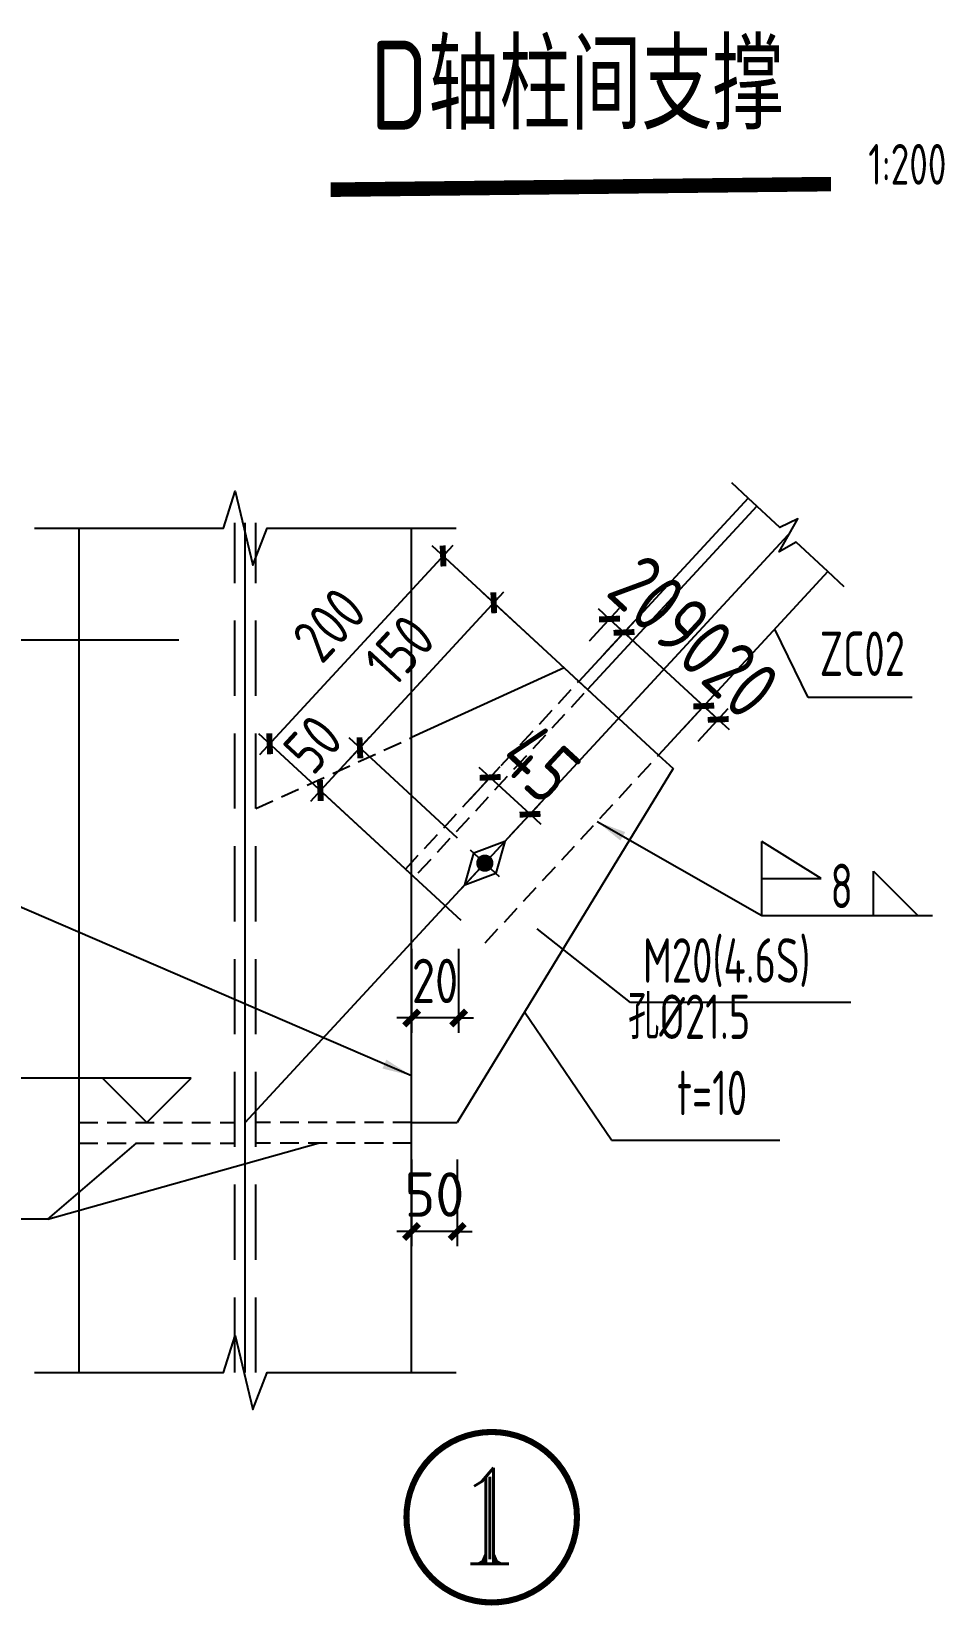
# Model space of a CAD drawing. Extents: x 180850 to 1399066, y 48356 to 327880.
# Drawn here: x 872224 to 884561, y 168793 to 190062 of the extents above; entities that cross this region are included whole.
import ezdxf
from ezdxf.enums import TextEntityAlignment as Align

# ---------------------------------------------------------------- set-up
doc = ezdxf.new("R2010")
doc.units = 0
doc.header["$LTSCALE"] = 1000
doc.linetypes.add('DASHEDX2', pattern=[38.1, 25.4, -12.7])
for name, color, linetype in [('BOLT', 251, 'Continuous'), ('DIM', 146, 'Continuous'), ('DIM_SYMB', 3, 'Continuous'), ('DOTE', 1, 'Continuous'), ('NUM', 7, 'Continuous'), ('Prof', 2, 'Continuous'), ('PUB_DIM', 3, 'Continuous'), ('PUB_TEXT', 7, 'Continuous'), ('QXX', 4, 'DASHEDX2'), ('TEXT', 7, 'Continuous'), ('THIN', 7, 'Continuous'), ('WELD', 7, 'Continuous')]:
    doc.layers.add(name, color=color, linetype=linetype)
doc.styles.add('ROMANC', font='romant.shx', dxfattribs={"width": 0.8, "bigfont": '@1hztxt.shx'})
doc.styles.get("Standard").update_dxf_attribs({"font": 'gbenor.shx', "bigfont": 'gbcbig.shx'})
doc.styles.add('TSSD_Dimension', font='Tssdeng.shx', dxfattribs={"width": 0.8, "bigfont": 'hztxt.shx'})
doc.styles.add('TSSD_Label', font='tssdeng.shx', dxfattribs={"width": 0.7, "bigfont": 'hztxt.shx'})
doc.styles.add('TSSD_Norm', font='tssdeng.shx', dxfattribs={"bigfont": 'hztxt.shx'})
doc.dimstyles.new('TSSD_150_200', dxfattribs={"dimtxt": 600, "dimasz": 200, "dimexe": 200, "dimexo": 500, "dimgap": 200, "dimtad": 1, "dimdec": 0, "dimlfac": 0.75, "dimzin": 0, "dimdsep": 46, "dimtxsty": 'TSSD_Dimension', "dimblk": 'ARCHTICK', "dimcen": 0, "dimdle": 200, "dimclrt": 7, "dimadec": 0, "dimazin": 0, "dimtfac": 1, "dimtdec": 0, "dimtix": 1, "dimtmove": 2, "dimatfit": 3, "dimldrblk": 'ARCHTICK', "dimfxl": 1, "dimtolj": 1, "dimtzin": 0, "dimarcsym": 0})
doc.dimstyles.new('TSSD_15_200', dxfattribs={"dimtxt": 600, "dimasz": 200, "dimexe": 200, "dimexo": 500, "dimgap": 200, "dimtad": 1, "dimdec": 0, "dimlfac": 0.075, "dimzin": 0, "dimdsep": 46, "dimtxsty": 'TSSD_Dimension', "dimblk": 'ARCHTICK', "dimcen": 0, "dimdle": 200, "dimclrt": 7, "dimadec": 0, "dimazin": 0, "dimtfac": 1, "dimtdec": 0, "dimtix": 1, "dimtmove": 2, "dimatfit": 3, "dimldrblk": 'ARCHTICK', "dimfxl": 1, "dimtolj": 1, "dimtzin": 0, "dimarcsym": 0})
doc.dimstyles.new('TSSD_200_200', dxfattribs={"dimscale": 1.333333, "dimtxt": 450, "dimasz": 150, "dimexe": 150, "dimexo": 375, "dimgap": 150, "dimtad": 1, "dimdec": 0, "dimzin": 0, "dimdsep": 46, "dimtxsty": 'TSSD_Dimension', "dimblk": 'ARCHTICK', "dimcen": 0, "dimdle": 150, "dimclrd": 3, "dimclre": 3, "dimclrt": 7, "dimadec": 0, "dimazin": 0, "dimtfac": 1, "dimtdec": 0, "dimtix": 1, "dimtmove": 2, "dimatfit": 3, "dimfxl": 1, "dimtolj": 1, "dimtzin": 0, "dimarcsym": 0})
doc.dimstyles.new('TSSD_LEADER_STYLE_400.0', dxfattribs={"dimtxt": 1200, "dimasz": 400, "dimexe": 400, "dimexo": 1000, "dimgap": 0.09, "dimtad": 0, "dimtih": 1, "dimtoh": 1, "dimdec": 4, "dimzin": 0, "dimdsep": 46, "dimtxsty": 'Standard', "dimcen": 0.09, "dimdle": 400, "dimclrt": 7, "dimadec": 0, "dimazin": 0, "dimtfac": 1, "dimtdec": 4, "dimtofl": 0, "dimtmove": 0, "dimatfit": 3, "dimfxl": 1, "dimtolj": 1, "dimtzin": 0, "dimarcsym": 0})

# ---------------------------------------------------------------- blocks, each defined once
blk = doc.blocks.new('_WELD001')
at = {"linetype": 'ByBlock'}
h = blk.add_hatch(color=0, dxfattribs=at)
h.paths.add_polyline_path([(0.8, 0.5), (0, 1), (0, 0.5)], flags=16)
edge = h.paths.add_edge_path()
edge.add_line((0.8, 0.5), (0, 1))
edge.add_line((0, 0.5), (0.8, 0.5))
edge.add_line((0, 0), (0, 1))
at = {"color": 0, "linetype": 'ByBlock'}
for p, q in [((0, 0), (0, 1)), ((0.8, 0.5), (0, 1)), ((0, 0.5), (0.8, 0.5))]:
    blk.add_line(p, q, dxfattribs=at)
blk = doc.blocks.new('_WELD004')
at = {"color": 0, "linetype": 'ByBlock'}
for p, q in [((0, 1), (1, 0)), ((0, 0), (0, 1))]:
    blk.add_line(p, q, dxfattribs=at)
blk = doc.blocks.new('_ArchTick')
at = {"color": 0, "linetype": 'ByBlock', "const_width": 0.4}
blk.add_lwpolyline([(-0.5, -0.5), (0.5, 0.5)], dxfattribs=at)
blk = doc.blocks.new('*D1770')
at = {"layer": 'Defpoints', "color": 0, "transparency": 16777216}
for p in [(877785, 182975), (880158, 180783), (877816, 178247)]:
    blk.add_point(p, dxfattribs=at)
at = {"layer": 'DIM', "color": 0, "lineweight": -2, "transparency": 16777216}
for p, q in [((875307, 180291), (877920, 183122)), ((879791, 181123), (877638, 183111)), ((877448, 178586), (875295, 180574))]:
    blk.add_line(p, q, dxfattribs=at)
at = {"layer": 'DIM', "color": 0, "lineweight": -2, "transparency": 16777216, "xscale": 200, "yscale": 200, "zscale": 200}
for p, rotation in [((877785, 182975), 47.28157496167499), ((875442, 180438), 227.281574961675)]:
    blk.add_blockref('_ArchTick', p, dxfattribs=dict(at, rotation=rotation))
at = {"layer": 'DIM', "color": 7, "transparency": 16777216, "insert": (876246, 182046), "char_height": 600, "attachment_point": 5, "rotation": 47.2816, "style": 'TSSD_Dimension'}
blk.add_mtext('\\A1;200', dxfattribs=at)
blk = doc.blocks.new('*D1771')
at = {"layer": 'Defpoints', "color": 0, "transparency": 16777216}
for p in [(878470, 182343), (879619, 181281), (878349, 178824)]:
    blk.add_point(p, dxfattribs=at)
at = {"layer": 'DIM', "color": 0, "lineweight": -2, "transparency": 16777216}
for p, q in [((876525, 180236), (878605, 182489)), ((879252, 181620), (878323, 182478)), ((877982, 179163), (876514, 180519))]:
    blk.add_line(p, q, dxfattribs=at)
at = {"layer": 'DIM', "color": 0, "lineweight": -2, "transparency": 16777216, "xscale": 200, "yscale": 200, "zscale": 200}
for p, rotation in [((878470, 182343), 47.28157496856979), ((876661, 180383), 227.2815749685698)]:
    blk.add_blockref('_ArchTick', p, dxfattribs=dict(at, rotation=rotation))
at = {"layer": 'DIM', "color": 7, "transparency": 16777216, "insert": (877198, 181702), "char_height": 600, "attachment_point": 5, "rotation": 47.2816, "style": 'TSSD_Dimension'}
blk.add_mtext('\\A1;150', dxfattribs=at)
blk = doc.blocks.new('*D1772')
at = {"layer": 'Defpoints', "color": 0, "transparency": 16777216}
for p in [(876661, 180383), (878349, 178824), (877816, 178247)]:
    blk.add_point(p, dxfattribs=at)
at = {"layer": 'DIM', "color": 0, "lineweight": -2, "transparency": 16777216}
for p, q in [((876127, 179806), (876661, 180383)), ((877982, 179163), (876514, 180519)), ((876661, 180383), (876796, 180530)), ((877448, 178586), (875980, 179941)), ((876127, 179806), (875992, 179659))]:
    blk.add_line(p, q, dxfattribs=at)
at = {"layer": 'DIM', "color": 0, "lineweight": -2, "transparency": 16777216, "xscale": 200, "yscale": 200, "zscale": 200}
for p, rotation in [((876661, 180383), 227.2815749616194), ((876127, 179806), 47.28157496161943)]:
    blk.add_blockref('_ArchTick', p, dxfattribs=dict(at, rotation=rotation))
at = {"layer": 'DIM', "color": 7, "transparency": 16777216, "insert": (876027, 180434), "char_height": 600, "attachment_point": 5, "rotation": 47.2816, "style": 'TSSD_Dimension'}
blk.add_mtext('\\A1;50', dxfattribs=at)
blk = doc.blocks.new('*D1773')
at = {"layer": 'Defpoints', "color": 0, "linetype": 'ByBlock', "transparency": 16777216}
for p in [(880230, 181942), (879423, 181462), (879619, 181281)]:
    blk.add_point(p, dxfattribs=at)
at = {"layer": 'DIM', "color": 3, "linetype": 'ByBlock', "lineweight": -2, "transparency": 16777216}
for p, q in [((879763, 181829), (880170, 182270)), ((880034, 182123), (879887, 182259)), ((879959, 181648), (880366, 182089)), ((880034, 182123), (880230, 181942)), ((880230, 181942), (880377, 181806))]:
    blk.add_line(p, q, dxfattribs=at)
at = {"layer": 'DIM', "color": 3, "linetype": 'ByBlock', "lineweight": -2, "transparency": 16777216, "xscale": 199.9999999999999, "yscale": 199.9999999999999, "zscale": 199.9999999999999}
for p, rotation in [((880034, 182123), 317.2815749616238), ((880230, 181942), 137.2815749616238)]:
    blk.add_blockref('_ArchTick', p, dxfattribs=dict(at, rotation=rotation))
at = {"layer": 'DIM', "color": 7, "linetype": 'ByBlock', "transparency": 16777216, "insert": (880539, 182473), "char_height": 800, "attachment_point": 5, "rotation": 317.2816, "style": 'TSSD_Dimension'}
blk.add_mtext('\\A1;20', dxfattribs=at)
blk = doc.blocks.new('*D1774')
at = {"layer": 'Defpoints', "color": 0, "linetype": 'ByBlock', "transparency": 16777216}
for p in [(881503, 180766), (880697, 180286), (880893, 180105)]:
    blk.add_point(p, dxfattribs=at)
at = {"layer": 'DIM', "color": 3, "linetype": 'ByBlock', "lineweight": -2, "transparency": 16777216}
for p, q in [((881036, 180653), (881443, 181094)), ((881307, 180947), (881161, 181083)), ((881232, 180472), (881639, 180913)), ((881307, 180947), (881503, 180766)), ((881503, 180766), (881650, 180631))]:
    blk.add_line(p, q, dxfattribs=at)
at = {"layer": 'DIM', "color": 3, "linetype": 'ByBlock', "lineweight": -2, "transparency": 16777216, "xscale": 199.9999999999999, "yscale": 199.9999999999999, "zscale": 199.9999999999999}
for p, rotation in [((881307, 180947), 317.2815749616577), ((881503, 180766), 137.2815749616577)]:
    blk.add_blockref('_ArchTick', p, dxfattribs=dict(at, rotation=rotation))
at = {"layer": 'DIM', "color": 7, "linetype": 'ByBlock', "transparency": 16777216, "insert": (881812, 181297), "char_height": 800, "attachment_point": 5, "rotation": 317.2816, "style": 'TSSD_Dimension'}
blk.add_mtext('\\A1;20', dxfattribs=at)
blk = doc.blocks.new('*D1775')
at = {"layer": 'Defpoints', "color": 0, "linetype": 'ByBlock', "transparency": 16777216}
for p in [(879619, 181281), (881307, 180947), (880697, 180286)]:
    blk.add_point(p, dxfattribs=at)
at = {"layer": 'DIM', "color": 3, "linetype": 'ByBlock', "lineweight": -2, "transparency": 16777216}
for p, q in [((879959, 181648), (880366, 182089)), ((880083, 182078), (881454, 180811)), ((881036, 180653), (881443, 181094))]:
    blk.add_line(p, q, dxfattribs=at)
at = {"layer": 'DIM', "color": 3, "linetype": 'ByBlock', "lineweight": -2, "transparency": 16777216, "xscale": 199.9999999999999, "yscale": 199.9999999999999, "zscale": 199.9999999999999}
for p, rotation in [((880230, 181942), 137.2815749616645), ((881307, 180947), 317.2815749616645)]:
    blk.add_blockref('_ArchTick', p, dxfattribs=dict(at, rotation=rotation))
at = {"layer": 'DIM', "color": 7, "linetype": 'ByBlock', "transparency": 16777216, "insert": (881176, 181885), "char_height": 800, "attachment_point": 5, "rotation": 317.2816, "style": 'TSSD_Dimension'}
blk.add_mtext('\\A1;90', dxfattribs=at)
blk = doc.blocks.new('*D1776')
at = {"layer": 'Defpoints', "color": 0, "linetype": 'ByBlock', "transparency": 16777216}
for p in [(878421, 179983), (877810, 179322), (878349, 178824)]:
    blk.add_point(p, dxfattribs=at)
at = {"layer": 'DIM', "color": 3, "linetype": 'ByBlock', "lineweight": -2, "transparency": 16777216}
for p, q in [((878150, 179689), (878557, 180130)), ((878421, 179983), (878274, 180119)), ((878960, 179485), (878421, 179983)), ((878688, 179192), (879095, 179632)), ((878960, 179485), (879107, 179350))]:
    blk.add_line(p, q, dxfattribs=at)
at = {"layer": 'DIM', "color": 3, "linetype": 'ByBlock', "lineweight": -2, "transparency": 16777216, "xscale": 199.9999999999999, "yscale": 199.9999999999999, "zscale": 199.9999999999999}
for p, rotation in [((878421, 179983), 317.2815749616635), ((878960, 179485), 137.2815749616635)]:
    blk.add_blockref('_ArchTick', p, dxfattribs=dict(at, rotation=rotation))
at = {"layer": 'DIM', "color": 7, "linetype": 'ByBlock', "transparency": 16777216, "insert": (879097, 180175), "char_height": 800, "attachment_point": 5, "rotation": 317.2816, "style": 'TSSD_Dimension'}
blk.add_mtext('\\A1;45', dxfattribs=at)
blk = doc.blocks.new('*D1777')
at = {"layer": 'Defpoints', "color": 0, "linetype": 'ByBlock', "transparency": 16777216}
for p in [(877360, 178166), (877995, 178166), (877360, 176733)]:
    blk.add_point(p, dxfattribs=at)
at = {"layer": 'DIM', "color": 0, "linetype": 'ByBlock', "lineweight": -2, "transparency": 16777216}
for p, q in [((877360, 177666), (877360, 176533)), ((877995, 177666), (877995, 176533)), ((877360, 176733), (877160, 176733)), ((877995, 176733), (877360, 176733)), ((877995, 176733), (878195, 176733))]:
    blk.add_line(p, q, dxfattribs=at)
at = {"layer": 'DIM', "color": 0, "linetype": 'ByBlock', "lineweight": -2, "transparency": 16777216, "xscale": 200, "yscale": 200, "zscale": 200}
blk.add_blockref('_ArchTick', (877360, 176733), dxfattribs=at)
at = {"layer": 'DIM', "color": 0, "linetype": 'ByBlock', "lineweight": -2, "transparency": 16777216, "xscale": 200, "yscale": 200, "zscale": 200, "rotation": 180}
blk.add_blockref('_ArchTick', (877995, 176733), dxfattribs=at)
at = {"layer": 'DIM', "color": 7, "linetype": 'ByBlock', "transparency": 16777216, "insert": (877677, 177233), "char_height": 600, "attachment_point": 5, "style": 'TSSD_Dimension'}
blk.add_mtext('\\A1;20', dxfattribs=at)
blk = doc.blocks.new('详图编号')
at = {"layer": 'PUB_DIM', "lineweight": -3, "const_width": 50}
for points in [[(700, 0, 1), (-700, 0)], [(-700, 0, 1), (700, 0)]]:
    blk.add_lwpolyline(points, format="xyb", dxfattribs=at)
at = {"layer": 'PUB_TEXT', "lineweight": -3, "style": 'ROMANC', "width": 0.888889}
blk.add_attdef('A', text='', height=788, dxfattribs=at).set_placement((-333, -382), (300, -382), align=Align.FIT)
blk = doc.blocks.new('*D1795')
at = {"layer": 'Defpoints', "color": 0, "linetype": 'ByBlock', "transparency": 16777216}
for p in [(877360, 175319), (877977, 175319), (877360, 173847)]:
    blk.add_point(p, dxfattribs=at)
at = {"layer": 'DIM', "color": 3, "linetype": 'ByBlock', "lineweight": -2, "transparency": 16777216}
for p, q in [((877360, 174819), (877360, 173647)), ((877977, 174819), (877977, 173647)), ((877360, 173847), (877160, 173847)), ((877977, 173847), (877360, 173847)), ((877977, 173847), (878177, 173847))]:
    blk.add_line(p, q, dxfattribs=at)
at = {"layer": 'DIM', "color": 3, "linetype": 'ByBlock', "lineweight": -2, "transparency": 16777216, "xscale": 199.9999999999999, "yscale": 199.9999999999999, "zscale": 199.9999999999999}
blk.add_blockref('_ArchTick', (877360, 173847), dxfattribs=at)
at = {"layer": 'DIM', "color": 3, "linetype": 'ByBlock', "lineweight": -2, "transparency": 16777216, "xscale": 199.9999999999999, "yscale": 199.9999999999999, "zscale": 199.9999999999999, "rotation": 180}
blk.add_blockref('_ArchTick', (877977, 173847), dxfattribs=at)
at = {"layer": 'DIM', "color": 7, "linetype": 'ByBlock', "transparency": 16777216, "insert": (877668, 174347), "char_height": 600, "width": 1450.92, "attachment_point": 5, "style": 'TSSD_Dimension'}
blk.add_mtext('\\A1;{\\W1;50}', dxfattribs=at)

msp = doc.modelspace()

# ---------------------------------------------------------------- linework, layer by layer
at = {"layer": 'BOLT'}
for p, q in [((878665.69, 179167.06), (878032.52, 178481.35)), ((878620.47, 179118.08), (878202.17, 178959.88)), ((878620.47, 179118.08), (878496.05, 178688.52)), ((878077.75, 178530.33), (878202.17, 178959.88)), ((878153.19, 179005.11), (878545.03, 178643.3)), ((878077.75, 178530.33), (878496.05, 178688.52))]:
    msp.add_line(p, q, dxfattribs=at)
at = {"layer": 'BOLT', "const_width": 100}
msp.add_lwpolyline([(878394.34, 178873.18, 1), (878303.88, 178775.22, 1), (878394.34, 178873.18)], format="xyb", dxfattribs=at)
at = {"layer": 'DIM'}
for p, q in [((873183.13, 175919.43), (870561.9, 175919.43)), ((874383.13, 175919.43), (873183.13, 175919.43)), ((873783.13, 175319.43), (873183.13, 175919.43)), ((873783.13, 175319.43), (874383.13, 175919.43))]:
    msp.add_line(p, q, dxfattribs=at)
at = {"layer": 'DIM_SYMB', "const_width": 196}
msp.add_lwpolyline([(876266.96, 187924.53), (883026.23, 188000.18)], dxfattribs=at)
at = {"layer": 'DOTE'}
for p, q in [((875112.91, 171941.23), (875112.91, 183422.15)), ((875112.91, 175319.43), (882445.72, 183260.8))]:
    msp.add_line(p, q, dxfattribs=at)
at = {"layer": 'Prof'}
for p, q in [((881906.95, 183758.29), (879619.39, 181280.88)), ((882025.8, 183648.55), (879738.24, 181171.14)), ((872866.14, 171941.23), (872866.14, 183349.47)), ((877359.69, 171941.23), (877359.69, 183349.47)), ((882984.5, 182763.31), (880696.94, 180285.9)), ((879423.47, 181461.79), (877359.69, 180521.34)), ((879423.47, 181461.79), (879619.39, 181280.88)), ((879619.39, 181280.88), (880696.94, 180285.9)), ((880696.94, 180285.9), (880892.86, 180105)), ((880892.86, 180105), (877976.81, 175319.43)), ((877359.69, 175319.43), (877976.81, 175319.43))]:
    msp.add_line(p, q, dxfattribs=at)
at = {"layer": 'PUB_DIM', "linetype": 'ByBlock'}
for p, q in [((882718.67, 181063.56), (882266.67, 181985.91)), ((874215.93, 181839.31), (870215.68, 181839.31)), ((884121.98, 181063.56), (882718.67, 181063.56)), ((880317.01, 176941.76), (879057.6, 177935.27)), ((880061.37, 175082.96), (878886.84, 176812.9)), ((883294.2, 176941.76), (880317.01, 176941.76)), ((880061.37, 175082.96), (882333.53, 175082.96)), ((872443.88, 174015.22), (876098.18, 175038.99)), ((872446.35, 174015.22), (873644.61, 175038.99)), ((872446.35, 174015.22), (870796.95, 174015.22))]:
    msp.add_line(p, q, dxfattribs=at)
for points in [[(872266.14, 183349.47), (872866.14, 183349.47), (874816.91, 183349.47), (874976.91, 183849.47), (875213.54, 182850.72), (875408.91, 183349.47), (877359.69, 183349.47), (877959.69, 183349.47)], [(883204.91, 182559.79), (882984.5, 182763.31), (882554.46, 183160.4), (882326.09, 183030.99), (882577.93, 183478.15), (882336.99, 183361.2), (881906.95, 183758.29), (881686.54, 183961.81)], [(872266.14, 171941.23), (872866.14, 171941.23), (874816.91, 171941.23), (874976.91, 172441.23), (875213.54, 171442.48), (875408.91, 171941.23), (877359.69, 171941.23), (877959.69, 171941.23)]]:
    msp.add_lwpolyline(points, dxfattribs=at)
at = {"layer": 'QXX', "ltscale": 0.04}
for p, q in [((874972.69, 171941.23), (874972.69, 183422.15)), ((875253.14, 171941.23), (875253.14, 183422.15)), ((877277.05, 178744.16), (878354.61, 177749.18))]:
    msp.add_line(p, q, dxfattribs=at)
at = {"layer": 'QXX', "ltscale": 0.01}
for p, q in [((877277.05, 178744.16), (879619.39, 181280.88)), ((877450.68, 178693.74), (879738.24, 181171.14)), ((875253.14, 179561.4), (877359.69, 180521.34)), ((878354.61, 177749.18), (880696.94, 180285.9)), ((872866.14, 175319.43), (874972.69, 175319.43)), ((877359.69, 175319.43), (875253.14, 175319.43)), ((872866.14, 175038.99), (874972.69, 175038.99)), ((877359.69, 175038.99), (875253.14, 175038.99))]:
    msp.add_line(p, q, dxfattribs=at)
at = {"layer": 'WELD'}
msp.add_line((882093.27, 178116.84), (884399.8, 178116.84), dxfattribs=at)

# ---------------------------------------------------------------- block references
at = {"layer": 'PUB_DIM', "linetype": 'Continuous', "lineweight": -3}
ref = msp.add_blockref('详图编号', (878442.18, 169986.57), dxfattribs=dict(at, xscale=1.645714286714792, yscale=1.645714286714792, zscale=1.645714286714792))
ref.add_attrib('A', '1', dxfattribs={"layer": 'PUB_TEXT', "color": 7, "lineweight": -2, "height": 1296, "style": 'ROMANC', "width": 1.125926}).set_placement((877893.77, 169357.95), (878936.06, 169357.95), align=Align.FIT)
at = {"layer": 'WELD'}
for name, p, xscale, yscale, zscale in [('_WELD001', (882093.27, 178116.84), 1000, 1000, 1000), ('_WELD004', (883599.8, 178116.84), 600, 600, 600)]:
    msp.add_blockref(name, p, dxfattribs=dict(at, xscale=xscale, yscale=yscale, zscale=zscale))

# ---------------------------------------------------------------- texts
at = {"layer": 'NUM', "linetype": 'ByBlock', "style": 'TSSD_Norm', "width": 0.8}
msp.add_text('D轴柱间支撑', height=1200, dxfattribs=at).set_placement((876797.42, 188737.53))
at = {"layer": 'NUM', "style": 'TSSD_Norm', "width": 0.7}
msp.add_text('1:200', height=550, dxfattribs=at).set_placement((883529.55, 187992.21))
at = {"layer": 'TEXT', "style": 'TSSD_Label', "width": 0.7}
msp.add_text('8', height=600, dxfattribs=at).set_placement((883019.8, 178216.84))
at = {"layer": 'THIN', "style": 'TSSD_Dimension', "width": 0.7}
for s, p in [('ZC02', (882873.63, 181174.39)), ('M20(4.6S)', (880485.35, 177029.89)), ('孔%%c21.5', (880285.94, 176269.2)), ('t=10', (880944.07, 175239.96))]:
    msp.add_text(s, height=600, dxfattribs=at).set_placement(p, align=Align.BOTTOM_LEFT)

# ---------------------------------------------------------------- dimensions: what is measured, and where the dimension line sits
at = {"layer": 'DIM', "linetype": 'ByBlock'}
for p1, p2, distance, text, picture, middle in [((879423.47, 181461.79), (879619.39, 181280.88), 900, '20', '*D1773', (880539.02, 182473.38)), ((879619.39, 181280.88), (880696.94, 180285.9), 900, '90', '*D1775', (881175.76, 181885.44)), ((880696.94, 180285.9), (880892.86, 180105), 900, '20', '*D1774', (881812.5, 181297.5)), ((878349.11, 178824.2), (877810.33, 179321.69), -900, '45', '*D1776', (879097.31, 180174.99))]:
    dim = msp.add_aligned_dim(p1=p1, p2=p2, distance=distance, text=text, dimstyle='TSSD_200_200', override={"dimtxt": 600, "dimlfac": 0.075}, dxfattribs=at)
    dim.commit()
    dim.dimension.update_dxf_attribs({"geometry": picture, "text_midpoint": middle})
at = {"layer": 'DIM'}
for p2, distance, text, picture, middle in [((880158.17, 180783.39), 3230.6, '200', '*D1770', (876246.14, 182045.85)), ((878349.11, 178824.2), 2298.26, '50', '*D1772', (876026.6, 180433.76))]:
    dim = msp.add_aligned_dim(p1=(877815.83, 178246.67), p2=p2, distance=distance, text=text, dimstyle='TSSD_15_200', dxfattribs=at)
    dim.commit()
    dim.dimension.update_dxf_attribs({"geometry": picture, "text_midpoint": middle})
dim = msp.add_linear_dim(base=(878469.64, 182342.52), p1=(878349.11, 178824.2), p2=(879619.39, 181280.88), angle=227.281575, text='150', dimstyle='TSSD_15_200', dxfattribs=at)
dim.commit()
dim.dimension.update_dxf_attribs({"geometry": '*D1771', "text_midpoint": (877197.77, 181702.13)})
at = {"layer": 'DIM', "linetype": 'ByBlock'}
dim = msp.add_aligned_dim(p1=(877995.2, 178166.3), p2=(877359.69, 178166.3), distance=1433.49, text='20', dimstyle='TSSD_150_200', dxfattribs=at)
dim.commit()
dim.dimension.update_dxf_attribs({"geometry": '*D1777', "text_midpoint": (877677.44, 177232.81)})
dim = msp.add_linear_dim(base=(877359.69, 173847.44), p1=(877976.81, 175319.43), p2=(877359.69, 175319.43), text='{\\W1;50}', dimstyle='TSSD_200_200', override={"dimlfac": 0.075}, dxfattribs=at)
dim.commit()
dim.dimension.update_dxf_attribs({"geometry": '*D1795', "text_midpoint": (877668.25, 174347.44)})

# ---------------------------------------------------------------- leaders
at = {"layer": 'WELD'}
for points in [[(879865.61, 179385.57), (882093.27, 178116.84)], [(877359.69, 175951.25), (871994.23, 178264.31)]]:
    msp.add_leader(points, dimstyle='TSSD_LEADER_STYLE_400.0', dxfattribs=at)

doc.saveas('drawing.dxf')
